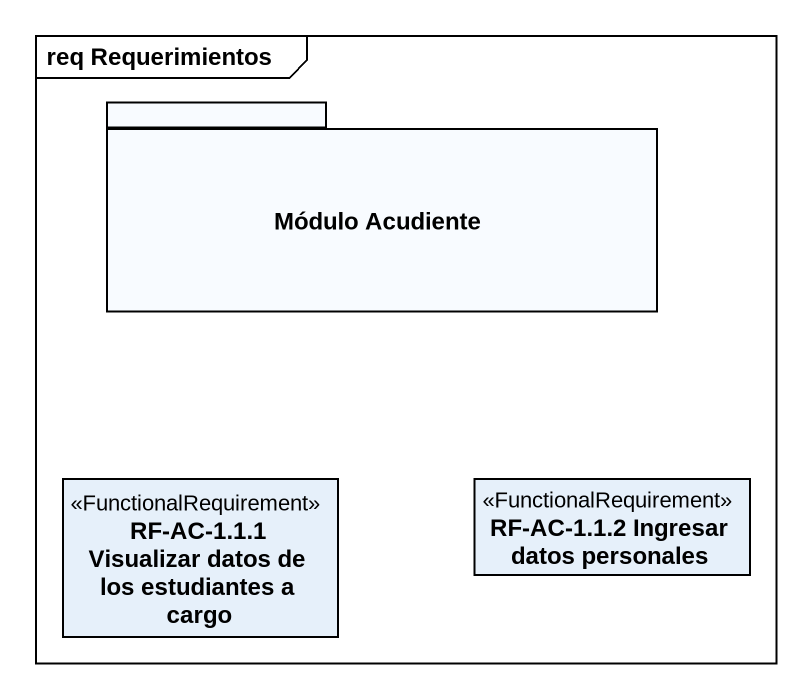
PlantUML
@startuml
mainframe req Requerimientos
hide circle
hide empty members
package "Módulo Acudiente" as Módulo_Acudiente {
}
class "RF-AC-1.1.1 Visualizar datos de los estudiantes a cargo" as RF_AC_1_1_1_Visualizar <<FunctionalRequirement>>
class "RF-AC-1.1.2 Ingresar datos personales" as RF_AC_1_1_2_Ingresar_datos <<FunctionalRequirement>>
@enduml
